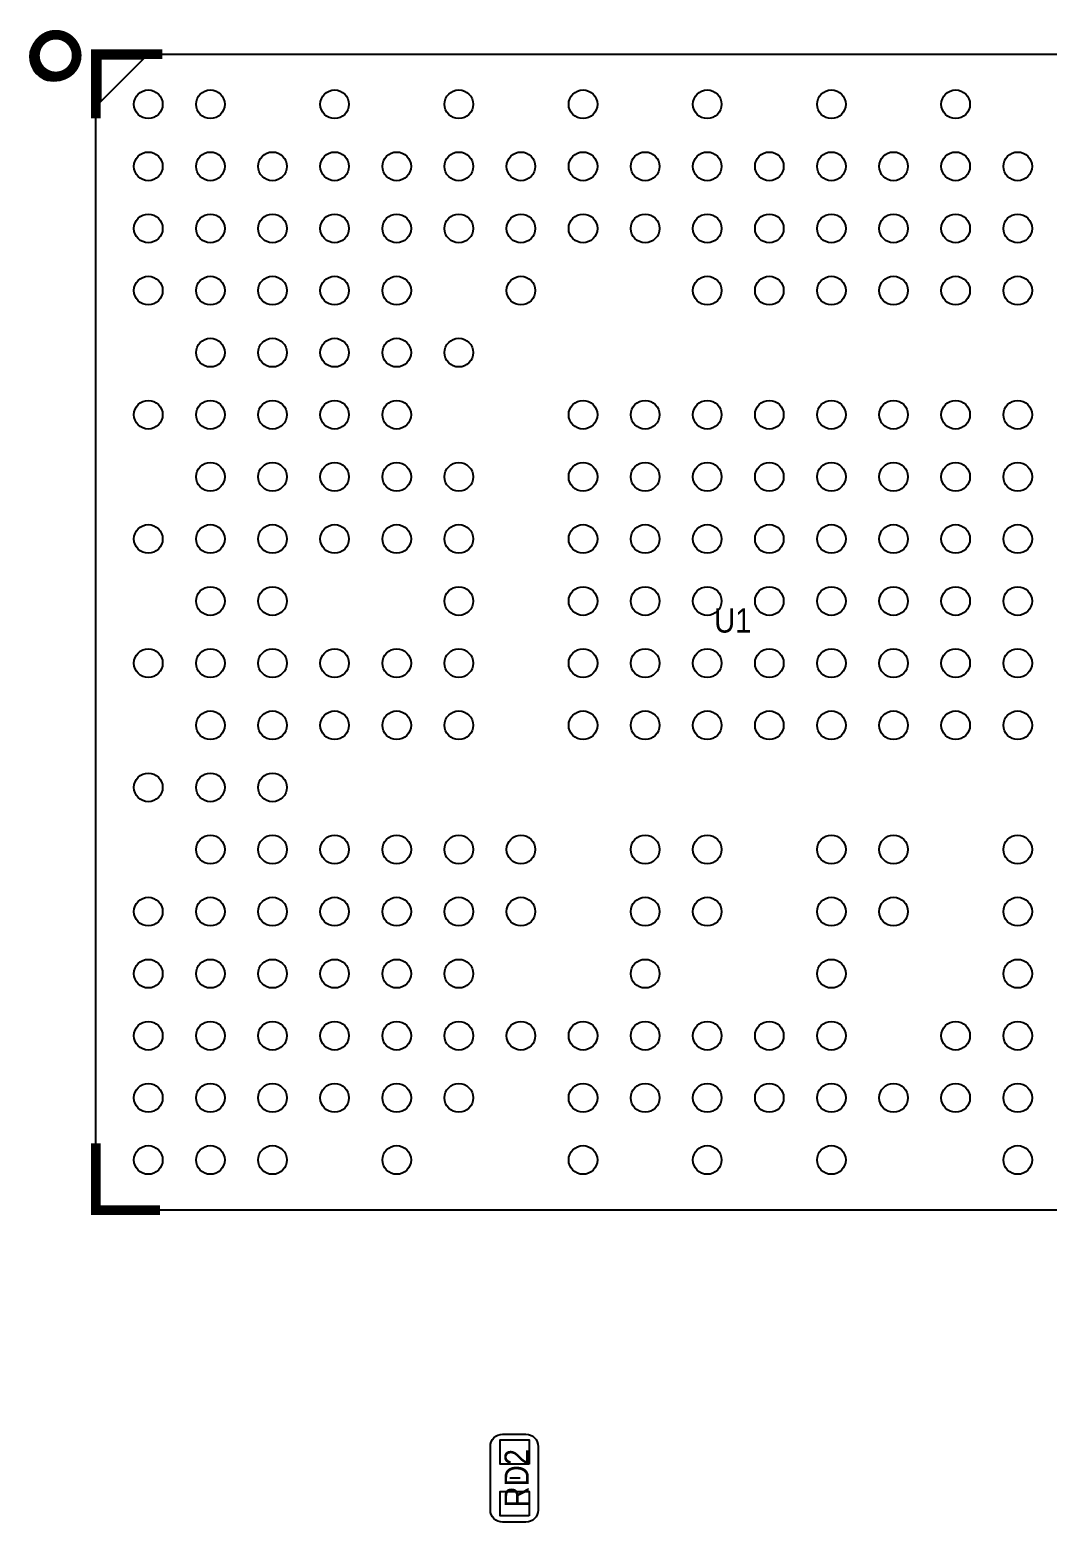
# Model space of a CAD drawing. Extents: x 0 to 107, y 0 to 124.
# Drawn here: x 60.79 to 71.44, y 23 to 38.62 of the extents above; entities that cross this region are included whole.
import ezdxf
from ezdxf.enums import TextEntityAlignment as Align

# ---------------------------------------------------------------- set-up
doc = ezdxf.new("R2010")
doc.units = 0
for name, color, linetype in [('BG_SILKSCREEN_TOP', 3, 'CONTINUOUS'), ('PG_SILKSCREEN_TOP', 6, 'CONTINUOUS'), ('PIN_TOP', 80, 'CONTINUOUS'), ('RD_SILKSCREEN_TOP', 142, 'CONTINUOUS')]:
    doc.layers.add(name, color=color, linetype=linetype)

msp = doc.modelspace()

# ---------------------------------------------------------------- linework, layer by layer
at = {"layer": 'BG_SILKSCREEN_TOP', "const_width": 0.1016}
msp.add_lwpolyline([(61.1886, 38.1762, 1), (60.9346, 38.5318, 1), (61.1886, 38.1762)], format="xyb", dxfattribs=at)
for points in [[(62.177422, 38.369494), (61.479684, 38.369494), (61.479684, 37.695632)], [(61.479684, 26.96718), (61.479684, 26.269442), (62.153546, 26.269442)]]:
    msp.add_lwpolyline(points, dxfattribs=at)
at = {"layer": 'PG_SILKSCREEN_TOP'}
for points in [[(61.289692, 38.339522, 0.999784), (60.78982, 38.339522, 1.000216), (61.289692, 38.339522)], [(65.609724, 23.13051), (65.609724, 23.796498, -0.414214), (65.736724, 23.923498)], [(65.736724, 23.923498), (65.982596, 23.923498, -0.414214), (66.109596, 23.796498)], [(66.109596, 23.796498), (66.109596, 23.13051, -0.414214), (65.982596, 23.00351)], [(65.736724, 23.00351, -0.414214), (65.609724, 23.13051)]]:
    msp.add_lwpolyline(points, format="xyb", dxfattribs=at)
for points in [[(61.479684, 38.369494), (75.579732, 38.369494), (75.579732, 26.269442), (61.479684, 26.269442), (61.479684, 38.369494)], [(65.923414, 23.465536), (65.814194, 23.465536)], [(65.982596, 23.00351), (65.736724, 23.00351)]]:
    msp.add_lwpolyline(points, dxfattribs=at)
msp.add_lwpolyline([(61.529722, 38.319456), (61.529722, 37.869368), (61.97981, 38.319456)], close=True, dxfattribs=at)
msp.add_lwpolyline([(61.529722, 38.319456), (61.529722, 37.869368), (61.97981, 38.319456)], close=True, dxfattribs=at)
at = {"layer": 'PIN_TOP'}
for points in [[(66.017394, 23.611078), (65.712594, 23.611078), (65.712594, 23.865078), (66.017394, 23.865078)], [(66.017394, 23.071074), (65.712594, 23.071074), (65.712594, 23.325074), (66.017394, 23.325074)]]:
    msp.add_lwpolyline(points, close=True, dxfattribs=at)
for centre in [(62.029594, 37.844476), (62.679834, 37.844476), (63.979806, 37.844476), (65.279778, 37.844476), (66.57975, 37.844476), (67.879722, 37.844476), (69.179694, 37.844476), (70.479666, 37.844476), (62.029594, 37.19449), (62.679834, 37.19449), (63.32982, 37.19449), (63.979806, 37.19449), (64.629792, 37.19449), (65.279778, 37.19449), (65.929764, 37.19449), (66.57975, 37.19449), (67.229736, 37.19449), (67.879722, 37.19449), (68.529708, 37.19449), (69.179694, 37.19449), (69.82968, 37.19449), (70.479666, 37.19449), (71.129652, 37.19449), (62.029594, 36.544504), (62.679834, 36.544504), (63.32982, 36.544504), (63.979806, 36.544504), (64.629792, 36.544504), (65.279778, 36.544504), (65.929764, 36.544504), (66.57975, 36.544504), (67.229736, 36.544504), (67.879722, 36.544504), (68.529708, 36.544504), (69.179694, 36.544504), (69.82968, 36.544504), (70.479666, 36.544504), (71.129652, 36.544504), (62.029594, 35.894518), (62.679834, 35.894518), (63.32982, 35.894518), (63.979806, 35.894518), (64.629792, 35.894518), (65.929764, 35.894518), (67.879722, 35.894518), (68.529708, 35.894518), (69.179694, 35.894518), (69.82968, 35.894518), (70.479666, 35.894518), (71.129652, 35.894518), (62.679834, 35.244532), (63.32982, 35.244532), (63.979806, 35.244532), (64.629792, 35.244532), (65.279778, 35.244532), (62.029594, 34.594546), (62.679834, 34.594546), (63.32982, 34.594546), (63.979806, 34.594546), (64.629792, 34.594546), (66.57975, 34.594546), (67.229736, 34.594546), (67.879722, 34.594546), (68.529708, 34.594546), (69.179694, 34.594546), (69.82968, 34.594546), (70.479666, 34.594546), (71.129652, 34.594546), (62.679834, 33.94456), (63.32982, 33.94456), (63.979806, 33.94456), (64.629792, 33.94456), (65.279778, 33.94456), (66.57975, 33.94456), (67.229736, 33.94456), (67.879722, 33.94456), (68.529708, 33.94456), (69.179694, 33.94456), (69.82968, 33.94456), (70.479666, 33.94456), (71.129652, 33.94456), (62.029594, 33.294574), (62.679834, 33.294574), (63.32982, 33.294574), (63.979806, 33.294574), (64.629792, 33.294574), (65.279778, 33.294574), (66.57975, 33.294574), (67.229736, 33.294574), (67.879722, 33.294574), (68.529708, 33.294574), (69.179694, 33.294574), (69.82968, 33.294574), (70.479666, 33.294574), (71.129652, 33.294574), (62.679834, 32.644588), (63.32982, 32.644588), (65.279778, 32.644588), (66.57975, 32.644588), (67.229736, 32.644588), (67.879722, 32.644588), (68.529708, 32.644588), (69.179694, 32.644588), (69.82968, 32.644588), (70.479666, 32.644588), (71.129652, 32.644588), (62.029594, 31.994348), (62.679834, 31.994348), (63.32982, 31.994348), (63.979806, 31.994348), (64.629792, 31.994348), (65.279778, 31.994348), (66.57975, 31.994348), (67.229736, 31.994348), (67.879722, 31.994348), (68.529708, 31.994348), (69.179694, 31.994348), (69.82968, 31.994348), (70.479666, 31.994348), (71.129652, 31.994348), (62.679834, 31.344362), (63.32982, 31.344362), (63.979806, 31.344362), (64.629792, 31.344362), (65.279778, 31.344362), (66.57975, 31.344362), (67.229736, 31.344362), (67.879722, 31.344362), (68.529708, 31.344362), (69.179694, 31.344362), (69.82968, 31.344362), (70.479666, 31.344362), (71.129652, 31.344362), (62.029594, 30.694376), (62.679834, 30.694376), (63.32982, 30.694376), (62.679834, 30.04439), (63.32982, 30.04439), (63.979806, 30.04439), (64.629792, 30.04439), (65.279778, 30.04439), (65.929764, 30.04439), (67.229736, 30.04439), (67.879722, 30.04439), (69.179694, 30.04439), (69.82968, 30.04439), (71.129652, 30.04439), (62.029594, 29.394404), (62.679834, 29.394404), (63.32982, 29.394404), (63.979806, 29.394404), (64.629792, 29.394404), (65.279778, 29.394404), (65.929764, 29.394404), (67.229736, 29.394404), (67.879722, 29.394404), (69.179694, 29.394404), (69.82968, 29.394404), (71.129652, 29.394404), (62.029594, 28.744418), (62.679834, 28.744418), (63.32982, 28.744418), (63.979806, 28.744418), (64.629792, 28.744418), (65.279778, 28.744418), (67.229736, 28.744418), (69.179694, 28.744418), (71.129652, 28.744418), (62.029594, 28.094432), (62.679834, 28.094432), (63.32982, 28.094432), (63.979806, 28.094432), (64.629792, 28.094432), (65.279778, 28.094432), (65.929764, 28.094432), (66.57975, 28.094432), (67.229736, 28.094432), (67.879722, 28.094432), (68.529708, 28.094432), (69.179694, 28.094432), (70.479666, 28.094432), (71.129652, 28.094432), (62.029594, 27.444446), (62.679834, 27.444446), (63.32982, 27.444446), (63.979806, 27.444446), (64.629792, 27.444446), (65.279778, 27.444446), (66.57975, 27.444446), (67.229736, 27.444446), (67.879722, 27.444446), (68.529708, 27.444446), (69.179694, 27.444446), (69.82968, 27.444446), (70.479666, 27.444446), (71.129652, 27.444446), (62.029594, 26.79446), (62.679834, 26.79446), (63.32982, 26.79446), (64.629792, 26.79446), (66.57975, 26.79446), (67.879722, 26.79446), (69.179694, 26.79446), (71.129652, 26.79446)]:
    msp.add_circle(centre, 0.149987, dxfattribs=at)

# ---------------------------------------------------------------- texts
at = {"layer": 'RD_SILKSCREEN_TOP', "width": 0.9}
msp.add_text('U1', height=0.254, dxfattribs=at).set_placement((68.147438, 32.314642), align=Align.CENTER)
msp.add_text('RD2', height=0.254, rotation=90, dxfattribs=at).set_placement((66.01206, 23.463504), align=Align.CENTER)

doc.saveas('drawing.dxf')
